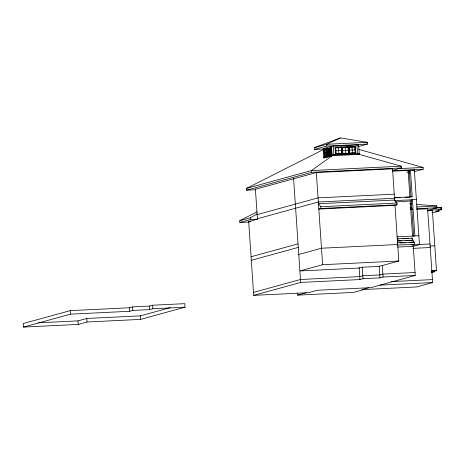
<?xml version="1.0" encoding="UTF-8"?>
<svg xmlns="http://www.w3.org/2000/svg" width="465" height="465" viewBox="0 0 465 465"><rect width="100%" height="100%" fill="white"/><g stroke="black" fill="none" stroke-linecap="round" stroke-linejoin="round"><path stroke-width="0.7" d="M332.417 155.537L311.498 170.545L246.456 188.418L246.578 190.185L255.285 189.761M249.182 222.032L239.841 222.485L239.719 220.718L250.559 217.742L257.093 213.877M323.913 157.949L332.179 155.711L359.271 154.392L358.625 144.97L331.533 146.289L323.274 148.55L323.913 157.949L325.163 157.228M239.719 220.718L257.099 211.802M246.456 188.418L323.239 149.654M358.515 146.522L367.466 144.074L367.344 142.307L340.351 137.925L326.709 144.284L314.317 147.672L314.439 149.439L323.146 149.015M314.317 147.672L340.351 137.925M246.578 190.185L311.62 172.312L401.359 167.946L401.243 166.179L358.608 154.2M255.413 189.29L316.328 172.55L392.524 168.842M392.414 170.405L401.359 167.946M411.019 197.137L409.217 170.638L410.421 170.306L412.228 196.805L394.134 197.683M406.747 172.207L409.52 171.446M412.984 170.492L414.373 170.114L419.447 244.607L413.257 246.311L397.529 247.078M257.139 214.615L318.054 197.875L394.25 194.167M407.968 173.404L409.357 173.021M414.205 171.69L423.208 169.214L423.086 167.447L358.881 149.405M239.841 222.485L250.681 219.503L257.453 219.178L255.39 188.947M257.424 218.736L318.333 201.996L394.529 198.288M257.453 219.178L248.676 221.59L250.838 221.485M320.879 208.494L318.816 209.064L395.012 205.356L397.075 204.786L396.959 203.019L394.651 200.055L318.455 203.763L320.763 206.727L320.879 208.494L397.075 204.786M395.169 201.99L411.56 200.88M251.077 256.773L298.048 243.863M416.762 204.379L436.833 205.989L436.955 207.756L427.922 210.238L441.75 209.564L441.628 207.797L436.6 207.297M440.233 208.181L441.628 207.797L433.334 208.204M251.315 260.307L298.292 247.397M70.227 310.632L23.25 323.541L23.488 327.075L78.236 324.413L87.013 322.001L140.633 319.391L185.029 307.191L184.785 303.657L152.613 305.22L149.521 306.075L132.589 306.894L129.491 307.749L70.227 310.632L70.465 314.166L23.488 327.075M441.75 209.564L435.467 211.29L438.855 211.127L438.774 209.948M438.855 211.127L434.037 212.447L431.863 212.557M298.774 254.465L321.484 248.223L397.68 244.514M38.38 322.803L77.998 320.879L86.775 318.467L140.395 315.857L170.219 307.661M70.465 314.166L129.729 311.283L132.827 310.428L149.759 309.609L152.857 308.754L185.029 307.191M411.38 238.353L412.24 238.115L412.391 240.324M398.807 261.005L322.611 264.713L299.896 270.956L359.16 268.067L362.258 267.218L379.19 266.393L398.807 261.005L395.023 205.507M409.101 242.509L414.263 242.062L414.408 244.27L411.827 244.979L419.447 244.607M253.506 292.404L300.477 279.494L359.741 276.605L362.84 275.757L379.771 274.931L382.869 274.083L415.042 272.513M248.647 221.171L253.704 295.345L300.681 282.435L359.945 279.552L363.043 278.704L379.975 277.878L383.073 277.024L415.239 275.46L413.193 245.415M297.559 293.369L297.676 295.136L306.197 292.793M368.588 287.771L361.88 289.614L416.628 286.952L432.63 282.551L427.573 208.355M364.136 289.503L353.557 292.415L297.676 295.136M415.239 275.46L370.849 287.661L317.229 290.27L308.452 292.683L253.704 295.345M431.52 271.502L434.269 270.746L431.415 270.886M432.369 210.163L436.478 270.525L431.665 271.845L435.048 271.682L431.677 272.606M431.462 272.287L432.839 271.909L431.485 271.973M314.439 149.439L326.825 146.051L367.466 144.074M324.605 149.974L326.325 149.503L326.726 155.391L325.006 155.862M328.389 148.94L326.668 149.41L327.069 155.298L328.79 154.828M330.458 148.376L328.738 148.846L329.139 154.735L330.859 154.264M324.803 152.921L326.529 152.45M326.872 152.351L328.592 151.881M328.935 151.788L330.656 151.317M358.108 145.109L358.625 144.97M332.132 154.7L323.849 156.967L332.19 154.659L359.195 153.345L358.678 153.485M323.867 157.251L332.126 154.996M332.155 154.984L359.218 153.63M367.344 142.307L326.709 144.284L326.825 146.051M323.274 148.55L325.413 148.445M335.852 150.805L341.496 150.532M342.624 150.474L348.268 150.201M349.395 150.149L355.039 149.869M401.243 166.179L311.498 170.545L311.62 172.312M397.348 168.702L423.086 167.447M392.466 170.713L423.208 169.214M392.21 171.19L414.373 170.114M409.217 170.638L410.531 170.574M394.89 197.869L400.609 197.59M404.899 197.381L409.903 197.137L408.154 171.475M394.215 200.636L416.378 199.555M320.763 206.727L396.959 203.019M410.095 207.291L411.542 207.221M416.599 206.972L436.833 205.989M410.217 209.058L412.385 208.954M416.721 208.739L436.955 207.756M410.345 209.634L412.502 209.529M416.814 209.32L427.602 208.791M427.556 210.837L432.398 210.604M396.808 236.848L418.849 235.772M397.197 238.847L412.24 238.115M397.052 239.051L398.482 238.981M402.783 238.772L408.514 238.493M397.488 240.858L413.251 240.091L413.402 242.3M397.343 241.056L401.644 240.847M405.939 240.638L411.67 240.359M397.069 242.899L414.263 242.062M399.79 242.963L405.521 242.684M397.22 245.107L414.408 244.27M418.494 244.538L430.003 243.98M429.956 246.026L434.792 245.787M412.984 248.351L430.241 247.514M431.642 270.758L436.478 270.525M391.443 281.604L432.427 279.61M380.138 285.109L432.63 282.551M409.589 203.81L411.74 203.978M414.896 235.964L412.426 199.752L411.223 200.084L413.693 236.296M410.182 201.258L412.565 236.174M392.501 168.499L394.68 200.456M382.288 265.521L383.073 277.024M379.19 266.375L379.975 277.878M356.975 145.051L357.62 154.473M362.258 267.201L363.043 278.704M352.017 147.062L352.418 152.95M359.108 267.334L359.945 279.552M348.593 146.638L349.07 153.706M345.245 147.393L345.646 153.281M341.816 146.969L342.298 154.037M338.474 147.725L338.875 153.613M333.271 146.202L333.911 155.624M331.533 146.289L332.179 155.711L324.436 157.827L323.797 148.405M331.022 146.429L331.667 155.851M329.598 148.608L329.999 154.496M328.523 148.3L329.005 155.368M327.529 149.172L327.93 155.06M326.459 148.87L326.942 155.932M325.465 149.736L325.866 155.63M316.305 172.207L322.611 264.713M293.589 178.45L300.681 282.435M250.559 217.742L250.681 219.503M152.613 305.22L152.857 308.754M149.521 306.075L149.759 309.609M140.395 315.857L140.633 319.391M132.589 306.894L132.827 310.428M129.491 307.749L129.729 311.283M86.775 318.467L87.013 322.001M77.998 320.879L78.236 324.413M330.586 147.736L324.396 149.434L324.872 156.502L331.068 154.804L330.586 147.736M326.36 149.346L324.553 149.84L324.971 156.019L326.779 155.525L326.36 149.346M328.424 148.777L326.616 149.271L327.04 155.455L328.842 154.961L328.424 148.777M330.487 148.213L328.679 148.707L329.104 154.892L330.911 154.397L330.487 148.213M355.365 146.312L335.044 147.3L335.527 154.368L355.847 153.374L355.365 146.312M341.426 147.434L335.498 147.719L335.922 153.903L341.845 153.613L341.426 147.434M348.198 147.103L342.269 147.388L342.693 153.572L348.616 153.287L348.198 147.103M354.969 146.771L349.046 147.062L349.465 153.247L355.394 152.956L354.969 146.771M341.293 147.585L335.649 147.858L336.05 153.752L341.694 153.473L341.293 147.585M348.064 147.254L342.42 147.533L342.821 153.421L348.465 153.148L348.064 147.254M354.842 146.928L349.198 147.202L349.599 153.09L355.243 152.816L354.842 146.928"/></g></svg>
